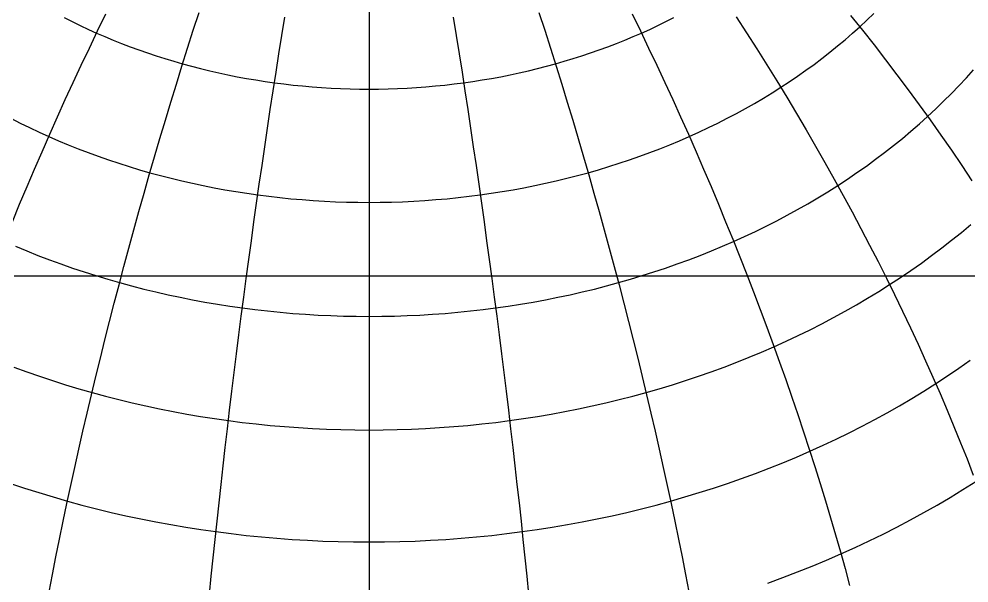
# Model space of a CAD drawing. Header units: millimetres. Extents: x -85 to 85, y -85 to 85.
# Drawn here: x -27.3 to 46.8, y -24 to 20 of the extents above; entities that cross this region are included whole.
import ezdxf

# ---------------------------------------------------------------- set-up
doc = ezdxf.new("R2010")
doc.units = ezdxf.units.MM
for name, color, linetype in [('CUT_OUTER', 1, 'Continuous'), ('ENGRAVE', 7, 'Continuous'), ('ENGRAVE_FINE', 8, 'Continuous')]:
    doc.layers.add(name, color=color, linetype=linetype)

msp = doc.modelspace()

# ---------------------------------------------------------------- linework, layer by layer
at = {"layer": 'CUT_OUTER'}
msp.add_circle((0, 0), 85, dxfattribs=at)
at = {"layer": 'ENGRAVE'}
msp.add_lwpolyline([(-27.6733, 0), (-26.2664, 0), (-24.8516, 0), (-23.4292, 0), (-21.9996, 0), (-20.5634, 0), (-19.1208, 0), (-17.6725, 0), (-16.2188, 0), (-14.7601, 0), (-13.2969, 0), (-11.8297, 0), (-10.3589, 0), (-8.8849, 0), (-7.4082, 0), (-5.9293, 0), (-4.4486, 0), (-2.9665, 0), (-1.4835, 0), (0, 0), (1.4835, 0), (2.9665, 0), (4.4486, 0), (5.9293, 0), (7.4082, 0), (8.8849, 0), (10.3589, 0), (11.8297, 0), (13.2969, 0), (14.7601, 0), (16.2188, 0), (17.6725, 0), (19.1208, 0), (20.5634, 0), (21.9996, 0), (23.4292, 0), (24.8516, 0), (26.2664, 0), (27.6733, 0), (29.0717, 0), (30.4613, 0), (31.8416, 0), (33.2121, 0), (34.5726, 0), (35.9226, 0), (37.2615, 0), (38.5892, 0), (39.9051, 0), (41.2088, 0), (42.5, 0), (43.7782, 0), (45.0431, 0), (46.2943, 0), (47.5314, 0)], dxfattribs=at)
at = {"layer": 'ENGRAVE_FINE'}
for points in [[(-27.9383, 12.288), (-27.2111, 11.9186), (-26.4757, 11.5589), (-25.7322, 11.2092), (-24.9809, 10.8696), (-24.2219, 10.54), (-23.4556, 10.2206), (-22.6822, 9.9116), (-21.9018, 9.613), (-21.1147, 9.3248), (-20.3213, 9.0473), (-19.5216, 8.7804), (-18.716, 8.5243), (-17.9047, 8.279), (-17.0879, 8.0446), (-16.266, 7.8212), (-15.439, 7.6088), (-14.6074, 7.4076), (-13.7713, 7.2175), (-12.9311, 7.0386), (-12.0868, 6.871), (-11.2389, 6.7148), (-10.3876, 6.5699), (-9.5332, 6.4365), (-8.6758, 6.3145), (-7.8157, 6.2041), (-6.9533, 6.1052), (-6.0888, 6.0178), (-5.2224, 5.942), (-4.3545, 5.8779), (-3.4852, 5.8254), (-2.6148, 5.7845), (-1.7436, 5.7553), (-0.872, 5.7378), (0, 5.732), (0.872, 5.7378), (1.7436, 5.7553), (2.6148, 5.7845), (3.4852, 5.8254), (4.3545, 5.8779), (5.2224, 5.942), (6.0888, 6.0178), (6.9533, 6.1052), (7.8157, 6.2041), (8.6758, 6.3145), (9.5332, 6.4365), (10.3876, 6.5699), (11.2389, 6.7148), (12.0868, 6.871), (12.9311, 7.0386), (13.7713, 7.2175), (14.6074, 7.4076), (15.439, 7.6088), (16.266, 7.8212), (17.0879, 8.0446), (17.9047, 8.279), (18.716, 8.5243), (19.5216, 8.7804), (20.3213, 9.0473), (21.1147, 9.3248), (21.9018, 9.613), (22.6822, 9.9116), (23.4556, 10.2206), (24.2219, 10.54), (24.9809, 10.8696), (25.7322, 11.2092), (26.4757, 11.5589), (27.2111, 11.9186), (27.9383, 12.288), (28.6569, 12.667), (29.3668, 13.0557), (30.0677, 13.4538), (30.7595, 13.8612), (31.4419, 14.2779), (32.1148, 14.7036), (32.7779, 15.1382), (33.4309, 15.5817), (34.0738, 16.0339), (34.7063, 16.4946), (35.3283, 16.9637), (35.9395, 17.4411), (36.5397, 17.9265), (37.1288, 18.42), (37.7066, 18.9213), (38.2729, 19.4302), (38.8276, 19.9466), (39.3704, 20.4704)], [(-27.8133, 4.2221), (-27.2482, 5.5893), (-26.6749, 6.9549), (-26.0934, 8.3183), (-25.5039, 9.6792), (-24.9067, 11.0371), (-24.3019, 12.3917), (-23.6897, 13.7425), (-23.0703, 15.0891), (-22.4438, 16.4311), (-21.8105, 17.7681), (-21.1706, 19.0997), (-20.5242, 20.4255)], [(-24.9517, -24.6571), (-24.6875, -23.2881), (-24.4158, -21.912), (-24.1367, -20.5293), (-23.8502, -19.1403), (-23.5564, -17.7455), (-23.2555, -16.3453), (-22.9475, -14.9401), (-22.6325, -13.5303), (-22.3106, -12.1164), (-21.9819, -10.6989), (-21.6465, -9.278), (-21.3046, -7.8544), (-20.9561, -6.4283), (-20.6012, -5.0003), (-20.2401, -3.5708), (-19.8728, -2.1402), (-19.4995, -0.7089), (-19.1202, 0.7226), (-18.7351, 2.1538), (-18.3443, 3.5844), (-17.9479, 5.0139), (-17.546, 6.4419), (-17.1388, 7.8679), (-16.7263, 9.2916), (-16.3088, 10.7124), (-15.8863, 12.1299), (-15.459, 13.5437), (-15.0269, 14.9535), (-14.5903, 16.3586), (-14.1492, 17.7588), (-13.7039, 19.1536), (-13.2543, 20.5425)], [(-23.7657, 20.1421), (-23.1472, 19.8279), (-22.5216, 19.522), (-21.8891, 19.2245), (-21.25, 18.9356), (-20.6044, 18.6552), (-19.9525, 18.3835), (-19.2946, 18.1207), (-18.6308, 17.8666), (-17.9613, 17.6215), (-17.2863, 17.3854), (-16.6061, 17.1584), (-15.9208, 16.9405), (-15.2306, 16.7319), (-14.5359, 16.5325), (-13.8366, 16.3425), (-13.1332, 16.1618), (-12.4258, 15.9906), (-11.7146, 15.8289), (-10.9998, 15.6768), (-10.2817, 15.5342), (-9.5604, 15.4013), (-8.8362, 15.2781), (-8.1094, 15.1646), (-7.38, 15.0608), (-6.6485, 14.9669), (-5.9149, 14.8827), (-5.1794, 14.8084), (-4.4425, 14.744), (-3.7041, 14.6894), (-2.9647, 14.6447), (-2.2243, 14.61), (-1.4832, 14.5851), (-0.7417, 14.5702), (0, 14.5653), (0.7417, 14.5702), (1.4832, 14.5851), (2.2243, 14.61), (2.9647, 14.6447), (3.7041, 14.6894), (4.4425, 14.744), (5.1794, 14.8084), (5.9149, 14.8827), (6.6485, 14.9669), (7.38, 15.0608), (8.1094, 15.1646), (8.8362, 15.2781), (9.5604, 15.4013), (10.2817, 15.5342), (10.9998, 15.6768), (11.7146, 15.8289), (12.4258, 15.9906), (13.1332, 16.1618), (13.8366, 16.3425), (14.5359, 16.5325), (15.2306, 16.7319), (15.9208, 16.9405), (16.6061, 17.1584), (17.2863, 17.3854), (17.9613, 17.6215), (18.6308, 17.8666), (19.2946, 18.1207), (19.9525, 18.3835), (20.6044, 18.6552), (21.25, 18.9356), (21.8891, 19.2245), (22.5216, 19.522), (23.1472, 19.8279), (23.7657, 20.1421)], [(-12.4396, -24.8224), (-12.2991, -23.4136), (-12.1548, -21.9978), (-12.0068, -20.5752), (-11.8551, -19.1464), (-11.6999, -17.7117), (-11.5411, -16.2717), (-11.3787, -14.8267), (-11.2129, -13.3771), (-11.0437, -11.9235), (-10.8711, -10.4663), (-10.6952, -9.0059), (-10.516, -7.5427), (-10.3337, -6.0772), (-10.1482, -4.6099), (-9.9596, -3.1412), (-9.7679, -1.6715), (-9.5733, -0.2013), (-9.3758, 1.2689), (-9.1754, 2.7388), (-8.9722, 4.2078), (-8.7663, 5.6755), (-8.5577, 7.1415), (-8.3466, 8.6054), (-8.1328, 10.0666), (-7.9166, 11.5247), (-7.698, 12.9794), (-7.477, 14.4301), (-7.2538, 15.8764), (-7.0284, 17.3178), (-6.8008, 18.754), (-6.5711, 20.1845)], [(0, 20.5634), (0, 19.1208), (0, 17.6725), (0, 16.2188), (0, 14.7601), (0, 13.2969), (0, 11.8297), (0, 10.3589), (0, 8.8849), (0, 7.4082), (0, 5.9293), (0, 4.4486), (0, 2.9665), (0, 1.4835), (0, 0), (0, -1.4835), (0, -2.9665), (0, -4.4486), (0, -5.9293), (0, -7.4082), (0, -8.8849), (0, -10.3589), (0, -11.8297), (0, -13.2969), (0, -14.7601), (0, -16.2188), (0, -17.6725), (0, -19.1208), (0, -20.5634), (0, -21.9996), (0, -23.4292), (0, -24.8516)], [(6.5711, 20.1845), (6.8008, 18.754), (7.0284, 17.3178), (7.2538, 15.8764), (7.477, 14.4301), (7.698, 12.9794), (7.9166, 11.5247), (8.1328, 10.0666), (8.3466, 8.6054), (8.5577, 7.1415), (8.7663, 5.6755), (8.9722, 4.2078), (9.1754, 2.7388), (9.3758, 1.2689), (9.5733, -0.2013), (9.7679, -1.6715), (9.9596, -3.1412), (10.1482, -4.6099), (10.3337, -6.0772), (10.516, -7.5427), (10.6952, -9.0059), (10.8711, -10.4663), (11.0437, -11.9235), (11.2129, -13.3771), (11.3787, -14.8267), (11.5411, -16.2717), (11.6999, -17.7117), (11.8551, -19.1464), (12.0068, -20.5752), (12.1548, -21.9978), (12.2991, -23.4136), (12.4396, -24.8224)], [(13.2543, 20.5425), (13.7039, 19.1536), (14.1492, 17.7588), (14.5903, 16.3586), (15.0269, 14.9535), (15.459, 13.5437), (15.8863, 12.1299), (16.3088, 10.7124), (16.7263, 9.2916), (17.1388, 7.8679), (17.546, 6.4419), (17.9479, 5.0139), (18.3443, 3.5844), (18.7351, 2.1538), (19.1202, 0.7226), (19.4995, -0.7089), (19.8728, -2.1402), (20.2401, -3.5708), (20.6012, -5.0003), (20.9561, -6.4283), (21.3046, -7.8544), (21.6465, -9.278), (21.9819, -10.6989), (22.3106, -12.1164), (22.6325, -13.5303), (22.9475, -14.9401), (23.2555, -16.3453), (23.5564, -17.7455), (23.8502, -19.1403), (24.1367, -20.5293), (24.4158, -21.912), (24.6875, -23.2881), (24.9517, -24.6571)], [(20.5242, 20.4255), (21.1706, 19.0997), (21.8105, 17.7681), (22.4438, 16.4311), (23.0703, 15.0891), (23.6897, 13.7425), (24.3019, 12.3917), (24.9067, 11.0371), (25.5039, 9.6792), (26.0934, 8.3183), (26.6749, 6.9549), (27.2482, 5.5893), (27.8133, 4.2221), (28.3699, 2.8536), (28.9179, 1.4842), (29.457, 0.1143), (29.9872, -1.2555), (30.5082, -2.625), (31.02, -3.9937), (31.5223, -5.3612), (32.015, -6.7271), (32.4979, -8.0909), (32.971, -9.4522), (33.434, -10.8107), (33.8868, -12.1658), (34.3293, -13.5173), (34.7613, -14.8646), (35.1828, -16.2074), (35.5935, -17.5453), (35.9934, -18.8778), (36.3823, -20.2046), (36.7602, -21.5253), (37.1268, -22.8393), (37.4822, -24.1464)], [(28.6366, 20.2076), (29.4443, 18.9633), (30.243, 17.7133), (31.0326, 16.4578), (31.8126, 15.1973), (32.583, 13.9322), (33.3435, 12.6629), (34.0938, 11.3897), (34.8337, 10.113), (35.5631, 8.8332), (36.2815, 7.5508), (36.989, 6.266), (37.6851, 4.9794), (38.3698, 3.6912), (39.0428, 2.4019), (39.7039, 1.1119), (40.3529, -0.1785), (40.9897, -1.4688), (41.6139, -2.7587), (42.2254, -4.0477), (42.8241, -5.3355), (43.4098, -6.6216), (43.9822, -7.9058), (44.5412, -9.1875), (45.0867, -10.4665), (45.6184, -11.7422), (46.1363, -13.0144), (46.64, -14.2826), (47.1296, -15.5465)], [(37.5594, 20.3173), (38.482, 19.1679), (39.3928, 18.0126), (40.2917, 16.8518), (41.1782, 15.6859), (42.0523, 14.5152), (42.9135, 13.3401), (43.7616, 12.1609), (44.5964, 10.9781), (45.4176, 9.7918), (46.225, 8.6026), (47.0183, 7.4108)], [(-27.5741, 2.3093), (-26.7017, 1.9457), (-25.8212, 1.5939), (-24.9328, 1.254), (-24.0369, 0.926), (-23.1336, 0.61), (-22.2233, 0.3062), (-21.3062, 0.0146), (-20.3826, -0.2646), (-19.4528, -0.5314), (-18.517, -0.7858), (-17.5757, -1.0275), (-16.629, -1.2566), (-15.6772, -1.473), (-14.7206, -1.6766), (-13.7596, -1.8674), (-12.7943, -2.0453), (-11.8252, -2.2102), (-10.8525, -2.3621), (-9.8764, -2.5009), (-8.8974, -2.6267), (-7.9156, -2.7393), (-6.9315, -2.8387), (-5.9452, -2.925), (-4.9571, -2.998), (-3.9675, -3.0578), (-2.9767, -3.1043), (-1.9849, -3.1375), (-0.9926, -3.1575), (0, -3.1641), (0.9926, -3.1575), (1.9849, -3.1375), (2.9767, -3.1043), (3.9675, -3.0578), (4.9571, -2.998), (5.9452, -2.925), (6.9315, -2.8387), (7.9156, -2.7393), (8.8974, -2.6267), (9.8764, -2.5009), (10.8525, -2.3621), (11.8252, -2.2102), (12.7943, -2.0453), (13.7596, -1.8674), (14.7206, -1.6766), (15.6772, -1.473), (16.629, -1.2566), (17.5757, -1.0275), (18.517, -0.7858), (19.4528, -0.5314), (20.3826, -0.2646), (21.3062, 0.0146), (22.2233, 0.3062), (23.1336, 0.61), (24.0369, 0.926), (24.9328, 1.254), (25.8212, 1.5939), (26.7017, 1.9457), (27.5741, 2.3093), (28.4381, 2.6845), (29.2934, 3.0712), (30.1397, 3.4693), (30.9769, 3.8786), (31.8047, 4.2992), (32.6228, 4.7307), (33.4309, 5.1732), (34.2289, 5.6263), (35.0164, 6.0902), (35.7933, 6.5645), (36.5593, 7.0491), (37.3141, 7.5439), (38.0575, 8.0488), (38.7894, 8.5635), (39.5095, 9.088), (40.2175, 9.622), (40.9132, 10.1654), (41.5965, 10.7181), (42.2672, 11.2798), (42.9249, 11.8505), (43.5696, 12.4298), (44.201, 13.0177), (44.819, 13.614), (45.4233, 14.2185), (46.0137, 14.8309), (46.5902, 15.4512), (47.1524, 16.0791)], [(-27.6907, -7.1188), (-26.6957, -7.4831), (-25.6925, -7.834), (-24.6814, -8.1714), (-23.6629, -8.4952), (-22.6371, -8.8053), (-21.6045, -9.1017), (-20.5653, -9.3841), (-19.5198, -9.6526), (-18.4683, -9.9071), (-17.4113, -10.1474), (-16.3489, -10.3735), (-15.2816, -10.5854), (-14.2096, -10.7829), (-13.1332, -10.9661), (-12.0529, -11.1348), (-10.9689, -11.289), (-9.8815, -11.4287), (-8.7912, -11.5537), (-7.6982, -11.6642), (-6.6028, -11.76), (-5.5054, -11.8411), (-4.4063, -11.9075), (-3.3059, -11.9591), (-2.2045, -11.996), (-1.1024, -12.0182), (0, -12.0256), (1.1024, -12.0182), (2.2045, -11.996), (3.3059, -11.9591), (4.4063, -11.9075), (5.5054, -11.8411), (6.6028, -11.76), (7.6982, -11.6642), (8.7912, -11.5537), (9.8815, -11.4287), (10.9689, -11.289), (12.0529, -11.1348), (13.1332, -10.9661), (14.2096, -10.7829), (15.2816, -10.5854), (16.3489, -10.3735), (17.4113, -10.1474), (18.4683, -9.9071), (19.5198, -9.6526), (20.5653, -9.3841), (21.6045, -9.1017), (22.6371, -8.8053), (23.6629, -8.4952), (24.6814, -8.1714), (25.6925, -7.834), (26.6957, -7.4831), (27.6907, -7.1188), (28.6774, -6.7412), (29.6553, -6.3505), (30.6241, -5.9467), (31.5837, -5.53), (32.5336, -5.1006), (33.4736, -4.6584), (34.4034, -4.2038), (35.3227, -3.7367), (36.2313, -3.2575), (37.1288, -2.7661), (38.015, -2.2627), (38.8897, -1.7476), (39.7525, -1.2209), (40.6032, -0.6826), (41.4415, -0.1331), (42.2672, 0.4276), (43.08, 0.9993), (43.8797, 1.5818), (44.666, 2.1749), (45.4388, 2.7784), (46.1976, 3.3922), (46.9425, 4.0161)], [(-27.9698, -16.1921), (-26.8692, -16.5594), (-25.7604, -16.9119), (-24.6437, -17.2496), (-23.5195, -17.5722), (-22.3882, -17.8797), (-21.25, -18.172), (-20.1054, -18.449), (-18.9546, -18.7106), (-17.7981, -18.9568), (-16.6361, -19.1874), (-15.4691, -19.4025), (-14.2973, -19.6018), (-13.1213, -19.7855), (-11.9412, -19.9534), (-10.7574, -20.1054), (-9.5704, -20.2416), (-8.3805, -20.3618), (-7.1881, -20.4661), (-5.9934, -20.5544), (-4.7969, -20.6267), (-3.599, -20.6829), (-2.3999, -20.7231), (-1.2001, -20.7472), (0, -20.7552), (1.2001, -20.7472), (2.3999, -20.7231), (3.599, -20.6829), (4.7969, -20.6267), (5.9934, -20.5544), (7.1881, -20.4661), (8.3805, -20.3618), (9.5704, -20.2416), (10.7574, -20.1054), (11.9412, -19.9534), (13.1213, -19.7855), (14.2973, -19.6018), (15.4691, -19.4025), (16.6361, -19.1874), (17.7981, -18.9568), (18.9546, -18.7106), (20.1054, -18.449), (21.25, -18.172), (22.3882, -17.8797), (23.5195, -17.5722), (24.6437, -17.2496), (25.7604, -16.9119), (26.8692, -16.5594), (27.9698, -16.1921), (29.062, -15.8101), (30.1452, -15.4135), (31.2193, -15.0025), (32.2839, -14.5771), (33.3386, -14.1376), (34.3832, -13.6839), (35.4173, -13.2164), (36.4407, -12.7351), (37.4529, -12.2401), (38.4537, -11.7317), (39.4428, -11.2099), (40.4199, -10.675), (41.3847, -10.127), (42.3369, -9.5663), (43.2761, -8.9928), (44.2022, -8.4069), (45.1148, -7.8086), (46.0137, -7.1982), (46.8986, -6.5758)], [(31.1098, -23.9639), (32.2694, -23.5394), (33.4192, -23.0994), (34.5588, -22.644), (35.6879, -22.1735), (36.8061, -21.6879), (37.9131, -21.1874), (39.0085, -20.6722), (40.0921, -20.1424), (41.1634, -19.5981), (42.2222, -19.0396), (43.2681, -18.4669), (44.3009, -17.8804), (45.3202, -17.2801), (46.3256, -16.6662), (47.317, -16.039)]]:
    msp.add_lwpolyline(points, dxfattribs=at)

doc.saveas('drawing.dxf')
